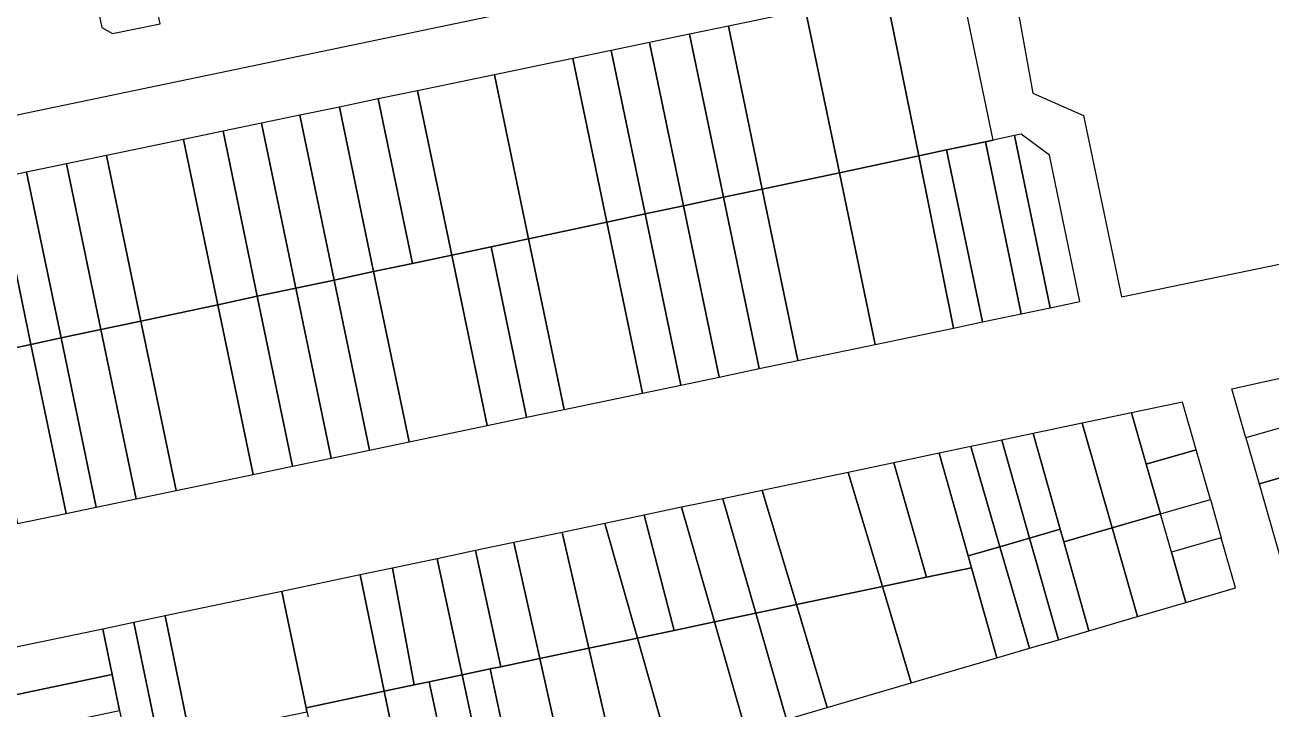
# Model space of a CAD drawing. Header units: metres. Extents: x 263639 to 269142, y 7370519 to 7372711.
# Drawn here: x 265107.5 to 265420.4, y 7371205.4 to 7371377.3 of the extents above; entities that cross this region are included whole.
import ezdxf

# ---------------------------------------------------------------- set-up
doc = ezdxf.new("R2010")
doc.units = ezdxf.units.M
doc.layers.add('LOTE', color=7, linetype='Continuous')

msp = doc.modelspace()

# ---------------------------------------------------------------- linework, layer by layer
msp.add_lwpolyline([(264487.38, 7371030.18), (264985.47, 7371330.63), (265022.81, 7371337.41), (265406.25, 7371417.45), (265476.66, 7371443.78), (265534.86, 7371470.72), (265583.1, 7371515.8), (265604.02, 7371549.54), (265617.82, 7371582.61), (265627.42, 7371622.1), (265743.62, 7371953.15), (265695.09, 7371971.24), (265680.95, 7371981.49), (265641.1, 7372007.93), (264744.16, 7371821.12)])
at = {"layer": 'LOTE', "color": 7}
for points in [[(265541.63, 7371451.61), (265529.12, 7371443.28), (265513.11, 7371433.71), (265500.06, 7371427.14), (265484.84, 7371420.88), (265474.57, 7371417.27), (265463.57, 7371413.96), (265438.33, 7371408.29), (265411.1, 7371402.28), (265384.96, 7371396.51), (265355.17, 7371390.37), (265360.61, 7371360.13), (265373.29, 7371354.5), (265382.89, 7371308.98), (265441.55, 7371321.12), (265477.37, 7371329.97), (265496.19, 7371336.25), (265516.37, 7371344.02), (265542.14, 7371355.98), (265572.69, 7371373.41), (265592.67, 7371387.86), (265608.04, 7371399.46), (265550.15, 7371458.32), (265541.63, 7371451.61)], [(265126.84, 7371376.63), (265129.49, 7371375.08), (265141.44, 7371377.57), (265137.44, 7371395.97), (265123.4, 7371393.05), (265126.84, 7371376.63)], [(265323.69, 7371385.22), (265331.94, 7371344.37), (265338.96, 7371345.86), (265348.69, 7371347.93), (265350.67, 7371348.35), (265342.19, 7371389.07), (265323.69, 7371385.22)], [(265303.54, 7371381.02), (265312.04, 7371340.14), (265331.94, 7371344.37), (265323.69, 7371385.22), (265303.54, 7371381.02)], [(265284.15, 7371376.98), (265292.67, 7371336.03), (265312.04, 7371340.14), (265303.54, 7371381.02), (265284.15, 7371376.98)], [(265264.36, 7371372.86), (265272.89, 7371331.83), (265282.95, 7371333.97), (265274.43, 7371374.96), (265264.36, 7371372.86)], [(265274.43, 7371374.96), (265282.95, 7371333.97), (265292.67, 7371336.03), (265284.15, 7371376.98), (265274.43, 7371374.96)], [(265254.74, 7371370.86), (265263.28, 7371329.79), (265272.89, 7371331.83), (265264.36, 7371372.86), (265254.74, 7371370.86)], [(265225.43, 7371364.75), (265233.99, 7371323.57), (265253.63, 7371327.74), (265245.09, 7371368.84), (265225.43, 7371364.75)], [(265245.09, 7371368.84), (265253.63, 7371327.74), (265263.28, 7371329.79), (265254.74, 7371370.86), (265245.09, 7371368.84)], [(265206.1, 7371360.72), (265214.67, 7371319.46), (265224.58, 7371321.57), (265233.99, 7371323.57), (265225.43, 7371364.75), (265206.1, 7371360.72)], [(265196.21, 7371358.67), (265204.8, 7371317.37), (265214.67, 7371319.46), (265206.1, 7371360.72), (265196.21, 7371358.67)], [(265176.53, 7371354.57), (265185.14, 7371313.19), (265195.07, 7371315.3), (265186.48, 7371356.64), (265176.53, 7371354.57)], [(265186.48, 7371356.64), (265195.07, 7371315.3), (265204.8, 7371317.37), (265196.21, 7371358.67), (265186.48, 7371356.64)], [(265157.25, 7371350.55), (265165.87, 7371309.1), (265175.52, 7371311.15), (265166.91, 7371352.56), (265157.25, 7371350.55)], [(265166.91, 7371352.56), (265175.52, 7371311.15), (265185.14, 7371313.19), (265176.53, 7371354.57), (265166.91, 7371352.56)], [(265147.31, 7371348.48), (265155.94, 7371306.99), (265165.87, 7371309.1), (265157.25, 7371350.55), (265147.31, 7371348.48)], [(265364.99, 7371306.21), (265356, 7371349.48), (265350.67, 7371348.35), (265348.69, 7371347.93), (265357.68, 7371304.68), (265364.99, 7371306.21)], [(265364.77, 7371344.55), (265357.65, 7371349.83), (265356, 7371349.48), (265364.99, 7371306.21), (265372.42, 7371307.76), (265364.77, 7371344.55)], [(265128, 7371344.46), (265136.64, 7371302.89), (265155.94, 7371306.99), (265147.31, 7371348.48), (265128, 7371344.46)], [(265357.68, 7371304.68), (265348.69, 7371347.93), (265338.96, 7371345.86), (265347.95, 7371302.65), (265357.68, 7371304.68)], [(265117.92, 7371342.36), (265126.58, 7371300.75), (265136.64, 7371302.89), (265128, 7371344.46), (265117.92, 7371342.36)], [(265340.68, 7371301.13), (265331.94, 7371344.37), (265312.04, 7371340.14), (265321, 7371297.02), (265340.68, 7371301.13)], [(265347.95, 7371302.65), (265338.96, 7371345.86), (265331.94, 7371344.37), (265340.68, 7371301.13), (265347.95, 7371302.65)], [(265100.35, 7371338.7), (265109.01, 7371297.02), (265116.6, 7371298.63), (265107.94, 7371340.28), (265100.35, 7371338.7)], [(265107.94, 7371340.28), (265116.6, 7371298.63), (265126.58, 7371300.75), (265117.92, 7371342.36), (265107.94, 7371340.28)], [(265321, 7371297.02), (265312.04, 7371340.14), (265292.67, 7371336.03), (265301.62, 7371292.97), (265321, 7371297.02)], [(265088.13, 7371336.15), (265092.23, 7371316.41), (265094.51, 7371305.45), (265096.8, 7371294.43), (265109.01, 7371297.02), (265100.35, 7371338.7), (265088.13, 7371336.15)], [(265291.9, 7371290.93), (265282.95, 7371333.97), (265272.89, 7371331.83), (265281.83, 7371288.83), (265291.9, 7371290.93)], [(265301.62, 7371292.97), (265292.67, 7371336.03), (265282.95, 7371333.97), (265291.9, 7371290.93), (265301.62, 7371292.97)], [(265281.83, 7371288.83), (265272.89, 7371331.83), (265263.28, 7371329.79), (265272.22, 7371286.82), (265281.83, 7371288.83)], [(265262.56, 7371284.8), (265253.63, 7371327.74), (265233.99, 7371323.57), (265242.91, 7371280.7), (265262.56, 7371284.8)], [(265272.22, 7371286.82), (265263.28, 7371329.79), (265253.63, 7371327.74), (265262.56, 7371284.8), (265272.22, 7371286.82)], [(265233.49, 7371278.73), (265224.58, 7371321.57), (265214.67, 7371319.46), (265223.57, 7371276.65), (265233.49, 7371278.73)], [(265242.91, 7371280.7), (265233.99, 7371323.57), (265224.58, 7371321.57), (265233.49, 7371278.73), (265242.91, 7371280.7)], [(265223.57, 7371276.65), (265214.67, 7371319.46), (265204.8, 7371317.37), (265195.07, 7371315.3), (265203.96, 7371272.55), (265223.57, 7371276.65)], [(265203.96, 7371272.55), (265195.07, 7371315.3), (265185.14, 7371313.19), (265194.02, 7371270.48), (265203.96, 7371272.55)], [(265194.02, 7371270.48), (265185.14, 7371313.19), (265175.52, 7371311.15), (265184.39, 7371268.47), (265194.02, 7371270.48)], [(265174.74, 7371266.45), (265165.87, 7371309.1), (265155.94, 7371306.99), (265164.8, 7371264.37), (265174.74, 7371266.45)], [(265184.39, 7371268.47), (265175.52, 7371311.15), (265165.87, 7371309.1), (265174.74, 7371266.45), (265184.39, 7371268.47)], [(265164.8, 7371264.37), (265155.94, 7371306.99), (265136.64, 7371302.89), (265145.49, 7371260.33), (265164.8, 7371264.37)], [(265145.49, 7371260.33), (265136.64, 7371302.89), (265126.58, 7371300.75), (265135.42, 7371258.23), (265145.49, 7371260.33)], [(265135.42, 7371258.23), (265126.58, 7371300.75), (265116.6, 7371298.63), (265125.43, 7371256.14), (265135.42, 7371258.23)], [(265117.84, 7371254.56), (265109.01, 7371297.02), (265096.8, 7371294.43), (265105.62, 7371252), (265117.84, 7371254.56)], [(265125.43, 7371256.14), (265116.6, 7371298.63), (265109.01, 7371297.02), (265117.84, 7371254.56), (265125.43, 7371256.14)], [(265429.48, 7371290.02), (265432.5, 7371278.8), (265414.11, 7371273.52), (265410.56, 7371285.88), (265429.48, 7371290.02)], [(265429.48, 7371290.02), (265432.5, 7371278.8), (265414.11, 7371273.52), (265417.42, 7371261.98), (265430.05, 7371265.61), (265442.77, 7371269.26), (265436.33, 7371291.52), (265429.48, 7371290.02)], [(265385.35, 7371279.81), (265389.06, 7371266.92), (265401.6, 7371270.53), (265398.18, 7371282.5), (265385.35, 7371279.81)], [(265372.99, 7371277.21), (265380.5, 7371250.92), (265392.66, 7371254.42), (265389.06, 7371266.92), (265385.35, 7371279.81), (265372.99, 7371277.21)], [(265367.46, 7371250.6), (265360.65, 7371274.62), (265352.83, 7371272.98), (265359.79, 7371248.36), (265367.46, 7371250.6)], [(265367.46, 7371250.6), (265368.36, 7371247.43), (265368.36, 7371247.43), (265380.5, 7371250.92), (265372.99, 7371277.21), (265360.65, 7371274.62), (265367.46, 7371250.6)], [(265344.36, 7371243.87), (265352.32, 7371246.19), (265345, 7371271.33), (265337.05, 7371269.66), (265344.36, 7371243.87)], [(265359.79, 7371248.36), (265352.83, 7371272.98), (265345, 7371271.33), (265352.32, 7371246.19), (265359.79, 7371248.36)], [(265325.71, 7371267.28), (265333.94, 7371238.51), (265345.2, 7371240.88), (265344.36, 7371243.87), (265337.05, 7371269.66), (265325.71, 7371267.28)], [(265401.6, 7371270.53), (265389.06, 7371266.92), (265392.66, 7371254.42), (265405.18, 7371258.03), (265401.6, 7371270.53)], [(265314.27, 7371264.88), (265322.84, 7371236.18), (265333.94, 7371238.51), (265325.71, 7371267.28), (265314.27, 7371264.88)], [(265436.37, 7371243.33), (265430.05, 7371265.61), (265417.42, 7371261.98), (265423.81, 7371239.7), (265436.37, 7371243.33)], [(265292.68, 7371260.35), (265301.25, 7371231.64), (265322.84, 7371236.18), (265314.27, 7371264.88), (265314.2, 7371264.87), (265292.68, 7371260.35)], [(265282.73, 7371258.26), (265291.03, 7371229.49), (265301.25, 7371231.64), (265292.68, 7371260.35), (265282.73, 7371258.26)], [(265263.01, 7371254.11), (265270.56, 7371225.19), (265280.67, 7371227.32), (265272.4, 7371256.09), (265263.01, 7371254.11)], [(265272.4, 7371256.09), (265280.67, 7371227.32), (265291.03, 7371229.49), (265282.73, 7371258.26), (265272.4, 7371256.09)], [(265392.66, 7371254.42), (265405.18, 7371258.03), (265407.93, 7371248.41), (265395.42, 7371244.81), (265392.66, 7371254.42)], [(265253.15, 7371252.04), (265261.33, 7371223.25), (265270.56, 7371225.19), (265263.01, 7371254.11), (265253.15, 7371252.04)], [(265399.06, 7371232.2), (265395.42, 7371244.81), (265392.66, 7371254.42), (265380.5, 7371250.92), (265386.87, 7371228.63), (265399.06, 7371232.2)], [(265230.27, 7371247.24), (265236.8, 7371218.09), (265249.14, 7371220.69), (265242.44, 7371249.79), (265230.27, 7371247.24)], [(265242.44, 7371249.79), (265249.14, 7371220.69), (265261.33, 7371223.25), (265253.15, 7371252.04), (265242.44, 7371249.79)], [(265368.36, 7371247.43), (265367.46, 7371250.6), (265359.79, 7371248.36), (265367.02, 7371222.82), (265374.69, 7371225.06), (265368.36, 7371247.43)], [(265386.87, 7371228.63), (265380.5, 7371250.92), (265368.36, 7371247.43), (265374.69, 7371225.06), (265386.87, 7371228.63)], [(265220.65, 7371245.21), (265227.03, 7371216.04), (265236.8, 7371218.09), (265230.27, 7371247.24), (265220.65, 7371245.21)], [(265352.32, 7371246.19), (265344.36, 7371243.87), (265345.2, 7371240.88), (265351.6, 7371218.3), (265359.75, 7371220.69), (265352.32, 7371246.19)], [(265359.79, 7371248.36), (265352.32, 7371246.19), (265359.75, 7371220.69), (265367.02, 7371222.82), (265359.79, 7371248.36)], [(265407.93, 7371248.41), (265395.42, 7371244.81), (265399.06, 7371232.2), (265411.52, 7371235.84), (265407.93, 7371248.41)], [(265199.84, 7371240.82), (265205.29, 7371211.47), (265208.98, 7371212.25), (265217.27, 7371213.99), (265211, 7371243.18), (265199.84, 7371240.82)], [(265217.27, 7371213.99), (265224.34, 7371215.48), (265227.03, 7371216.04), (265220.65, 7371245.21), (265211, 7371243.18), (265217.27, 7371213.99)], [(265191.67, 7371239.1), (265197.73, 7371209.88), (265205.29, 7371211.47), (265199.84, 7371240.82), (265191.67, 7371239.1)], [(265351.6, 7371218.3), (265345.2, 7371240.88), (265333.94, 7371238.51), (265322.84, 7371236.18), (265330.05, 7371211.99), (265351.6, 7371218.3)], [(265172.06, 7371234.97), (265178.11, 7371205.76), (265197.73, 7371209.88), (265191.67, 7371239.1), (265172.06, 7371234.97)], [(265158.75, 7371200.64), (265168.54, 7371202.69), (265178.32, 7371204.74), (265178.11, 7371205.76), (265172.06, 7371234.97), (265152.34, 7371230.81), (265142.7, 7371228.8), (265148.96, 7371198.59), (265158.75, 7371200.64)], [(265330.05, 7371211.99), (265322.84, 7371236.18), (265301.25, 7371231.64), (265308.95, 7371205.82), (265330.05, 7371211.99)], [(265308.95, 7371205.82), (265301.25, 7371231.64), (265291.03, 7371229.49), (265298.73, 7371202.82), (265308.95, 7371205.82)], [(265148.96, 7371198.59), (265142.7, 7371228.8), (265134.87, 7371227.16), (265141.13, 7371196.95), (265148.96, 7371198.59)], [(265298.73, 7371202.82), (265291.03, 7371229.49), (265280.67, 7371227.32), (265288.56, 7371199.85), (265298.73, 7371202.82)], [(265129.4, 7371214.12), (265127.04, 7371225.52), (265091.52, 7371218.1), (265094.64, 7371206.79), (265129.4, 7371214.12)], [(265141.13, 7371196.95), (265134.87, 7371227.16), (265127.04, 7371225.52), (265129.4, 7371214.12), (265131.28, 7371205.05), (265133.16, 7371195.99), (265133.3, 7371195.31), (265141.13, 7371196.95)], [(265288.56, 7371199.85), (265280.67, 7371227.32), (265270.56, 7371225.19), (265261.33, 7371223.25), (265269.55, 7371194.28), (265288.56, 7371199.85)], [(265269.55, 7371194.28), (265261.33, 7371223.25), (265249.14, 7371220.69), (265256.13, 7371190.35), (265269.55, 7371194.28)], [(265236.8, 7371218.09), (265227.03, 7371216.04), (265224.34, 7371215.48), (265230.89, 7371185.03), (265243.61, 7371187.71), (265236.8, 7371218.09)], [(265256.13, 7371190.35), (265249.14, 7371220.69), (265236.8, 7371218.09), (265243.61, 7371187.71), (265256.13, 7371190.35)], [(265230.89, 7371185.03), (265224.34, 7371215.48), (265217.27, 7371213.99), (265223.81, 7371183.54), (265230.89, 7371185.03)], [(265131.28, 7371205.05), (265129.4, 7371214.12), (265094.64, 7371206.79), (265097.11, 7371197.85), (265131.28, 7371205.05)], [(265215.56, 7371181.8), (265208.98, 7371212.25), (265205.29, 7371211.47), (265197.73, 7371209.88), (265204.05, 7371179.38), (265215.56, 7371181.8)], [(265223.81, 7371183.54), (265217.27, 7371213.99), (265208.98, 7371212.25), (265215.56, 7371181.8), (265223.81, 7371183.54)], [(265204.05, 7371179.38), (265197.73, 7371209.88), (265178.11, 7371205.76), (265184.44, 7371175.24), (265204.05, 7371179.38)]]:
    msp.add_lwpolyline(points, close=True, dxfattribs=at)

doc.saveas('drawing.dxf')
